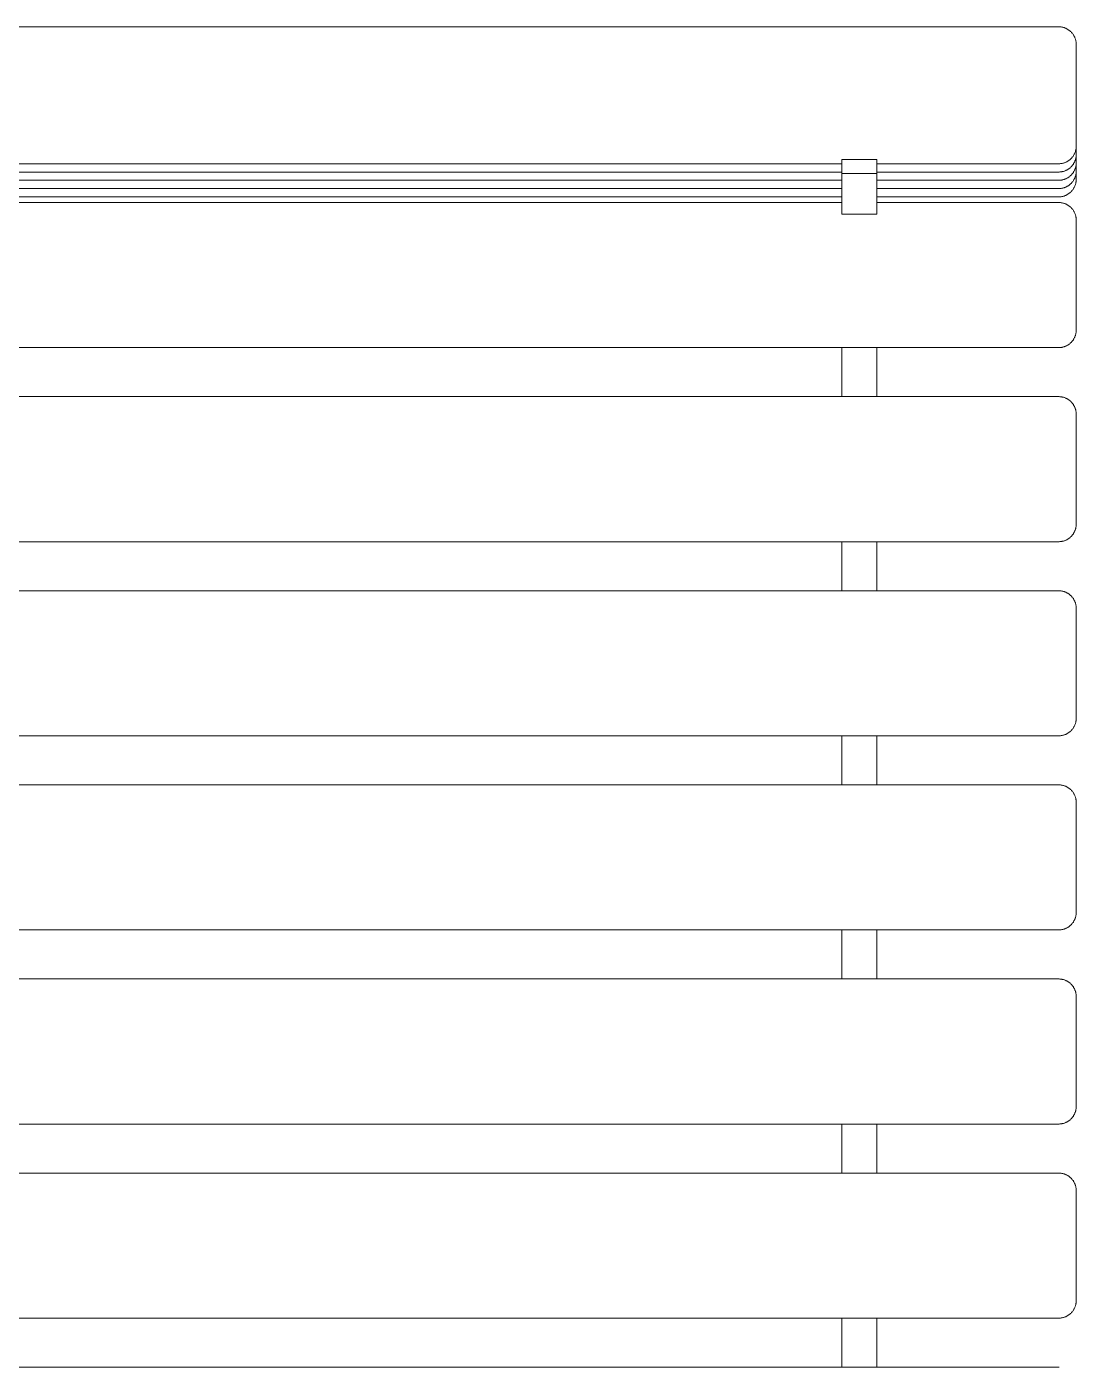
# Model space of a CAD drawing. Header units: inches. Extents: x -6 to 95, y -2 to 61.
# Drawn here: x 9.68 to 21.5, y 44.73 to 59.83 of the extents above; entities that cross this region are included whole.
import ezdxf

# ---------------------------------------------------------------- set-up
doc = ezdxf.new("R2010")
doc.units = ezdxf.units.IN
doc.layers.add('ZANO_R', color=7, linetype='Continuous', lineweight=0)

msp = doc.modelspace()

# ---------------------------------------------------------------- linework, layer by layer
at = {"layer": 'ZANO_R'}
for p, q in [((2.00414, 59.82816), (21.30567, 59.82816)), ((21.30567, 59.82816), (21.31239, 59.82804)), ((21.31239, 59.82804), (21.31911, 59.8277)), ((21.31911, 59.8277), (21.32581, 59.82712)), ((21.32581, 59.82712), (21.33248, 59.82632)), ((21.33248, 59.82632), (21.33913, 59.82529)), ((21.33913, 59.82529), (21.34574, 59.82404)), ((21.34574, 59.82404), (21.3523, 59.82256)), ((21.3523, 59.82256), (21.3588, 59.82085)), ((21.3588, 59.82085), (21.36525, 59.81893)), ((21.36525, 59.81893), (21.37162, 59.81678)), ((21.37162, 59.81678), (21.37792, 59.81442)), ((21.37792, 59.81442), (21.38413, 59.81185)), ((21.38413, 59.81185), (21.39025, 59.80907)), ((21.39025, 59.80907), (21.39628, 59.80607)), ((21.39628, 59.80607), (21.4022, 59.80288)), ((21.4022, 59.80288), (21.408, 59.79948)), ((21.408, 59.79948), (21.41369, 59.79589)), ((21.41369, 59.79589), (21.41925, 59.79211)), ((21.41925, 59.79211), (21.42467, 59.78814)), ((21.42467, 59.78814), (21.42996, 59.78398)), ((21.42996, 59.78398), (21.43511, 59.77965)), ((21.43511, 59.77965), (21.4401, 59.77514)), ((21.4401, 59.77514), (21.44493, 59.77047)), ((21.44493, 59.77047), (21.44961, 59.76563)), ((21.44961, 59.76563), (21.45411, 59.76064)), ((21.45411, 59.76064), (21.45845, 59.7555)), ((21.45845, 59.7555), (21.4626, 59.75021)), ((21.4626, 59.75021), (21.46657, 59.74478)), ((21.46657, 59.74478), (21.47036, 59.73922)), ((21.47036, 59.73922), (21.47395, 59.73354)), ((21.47395, 59.73354), (21.47734, 59.72773)), ((21.47734, 59.72773), (21.48054, 59.72181)), ((21.48054, 59.72181), (21.48353, 59.71579)), ((21.48353, 59.71579), (21.48632, 59.70967)), ((21.48632, 59.70967), (21.48889, 59.70345)), ((21.48889, 59.70345), (21.49125, 59.69716)), ((21.49125, 59.69716), (21.49339, 59.69078)), ((21.49339, 59.69078), (21.49532, 59.68434)), ((21.49532, 59.68434), (21.49702, 59.67783)), ((21.49702, 59.67783), (21.4985, 59.67127)), ((21.4985, 59.67127), (21.49976, 59.66467)), ((21.49976, 59.66467), (21.50079, 59.65802)), ((21.50079, 59.65802), (21.50159, 59.65134)), ((21.50159, 59.65134), (21.50216, 59.64464)), ((21.50216, 59.64464), (21.50251, 59.63793)), ((21.50251, 59.63793), (21.50262, 59.6312)), ((21.50262, 59.6312), (21.50262, 58.52924)), ((21.49532, 58.42953), (21.49339, 58.42308)), ((21.49702, 58.43603), (21.49532, 58.42953)), ((21.4985, 58.44259), (21.49702, 58.43603)), ((21.49976, 58.4492), (21.4985, 58.44259)), ((21.50079, 58.45585), (21.49976, 58.4492)), ((21.50159, 58.46252), (21.50079, 58.45585)), ((21.50216, 58.46923), (21.50159, 58.46252)), ((21.50251, 58.47594), (21.50216, 58.46923)), ((21.50262, 58.48267), (21.50251, 58.47594)), ((21.50262, 58.52924), (21.50262, 58.48267)), ((21.50262, 58.48267), (21.50262, 58.43609)), ((21.50262, 58.43609), (21.50262, 58.38952)), ((18.86343, 58.28571), (4.44637, 58.28571)), ((19.25734, 58.33242), (18.86343, 58.33242)), ((18.86343, 58.175), (18.86343, 58.33242)), ((19.25734, 58.175), (19.25734, 58.33242)), ((21.30567, 58.28571), (19.25734, 58.28571)), ((21.31239, 58.28583), (21.30567, 58.28571)), ((21.31911, 58.28617), (21.31239, 58.28583)), ((21.32581, 58.28674), (21.31911, 58.28617)), ((21.33248, 58.28755), (21.32581, 58.28674)), ((21.33913, 58.28858), (21.33248, 58.28755)), ((21.34574, 58.28983), (21.33913, 58.28858)), ((21.3523, 58.29131), (21.34574, 58.28983)), ((21.3588, 58.29302), (21.3523, 58.29131)), ((21.36525, 58.29494), (21.3588, 58.29302)), ((21.37162, 58.29708), (21.36525, 58.29494)), ((21.37792, 58.29944), (21.37162, 58.29708)), ((21.38413, 58.30202), (21.37792, 58.29944)), ((21.39025, 58.3048), (21.38413, 58.30202)), ((21.39628, 58.30779), (21.39025, 58.3048)), ((21.4022, 58.31099), (21.39628, 58.30779)), ((21.408, 58.31438), (21.4022, 58.31099)), ((21.41369, 58.31798), (21.408, 58.31438)), ((21.41925, 58.32176), (21.41369, 58.31798)), ((21.42467, 58.32573), (21.41925, 58.32176)), ((21.42996, 58.32989), (21.42467, 58.32573)), ((21.43511, 58.33422), (21.42996, 58.32989)), ((21.4401, 58.33872), (21.43511, 58.33422)), ((21.44493, 58.3434), (21.4401, 58.33872)), ((21.44961, 58.34823), (21.44493, 58.3434)), ((21.45411, 58.35323), (21.44961, 58.34823)), ((21.45845, 58.35837), (21.45411, 58.35323)), ((21.4626, 58.36366), (21.45845, 58.35837)), ((21.46657, 58.36909), (21.4626, 58.36366)), ((21.46657, 58.27594), (21.4626, 58.27051)), ((21.47036, 58.37465), (21.46657, 58.36909)), ((21.47036, 58.2815), (21.46657, 58.27594)), ((21.47395, 58.38033), (21.47036, 58.37465)), ((21.47395, 58.28718), (21.47036, 58.2815)), ((21.47734, 58.38614), (21.47395, 58.38033)), ((21.47734, 58.29299), (21.47395, 58.28718)), ((21.48054, 58.39205), (21.47734, 58.38614)), ((21.48054, 58.2989), (21.47734, 58.29299)), ((21.48353, 58.39808), (21.48054, 58.39205)), ((21.48353, 58.30493), (21.48054, 58.2989)), ((21.48632, 58.4042), (21.48353, 58.39808)), ((21.48632, 58.31105), (21.48353, 58.30493)), ((21.48889, 58.41041), (21.48632, 58.4042)), ((21.48889, 58.31726), (21.48632, 58.31105)), ((21.49125, 58.41671), (21.48889, 58.41041)), ((21.49125, 58.32356), (21.48889, 58.31726)), ((21.49339, 58.42308), (21.49125, 58.41671)), ((21.49339, 58.32994), (21.49125, 58.32356)), ((21.49532, 58.33638), (21.49339, 58.32994)), ((21.49702, 58.34288), (21.49532, 58.33638)), ((21.4985, 58.34945), (21.49702, 58.34288)), ((21.49976, 58.35605), (21.4985, 58.34945)), ((21.50079, 58.3627), (21.49976, 58.35605)), ((21.50159, 58.36938), (21.50079, 58.3627)), ((21.50159, 58.27623), (21.50079, 58.26955)), ((21.50216, 58.37608), (21.50159, 58.36938)), ((21.50216, 58.28293), (21.50159, 58.27623)), ((21.50251, 58.38279), (21.50216, 58.37608)), ((21.50251, 58.28964), (21.50216, 58.28293)), ((21.50262, 58.38952), (21.50251, 58.38279)), ((21.50262, 58.29637), (21.50251, 58.28964)), ((21.50262, 58.38952), (21.50262, 58.34294)), ((21.50262, 58.34294), (21.50262, 58.29637)), ((21.50262, 58.29637), (21.50262, 58.24979)), ((18.86343, 58.19256), (4.44637, 58.19256)), ((18.86343, 57.71932), (18.86343, 58.175)), ((18.86343, 58.175), (19.25734, 58.175)), ((21.30567, 58.19256), (19.25734, 58.19256)), ((19.25734, 57.71932), (19.25734, 58.175)), ((21.31239, 58.19268), (21.30567, 58.19256)), ((21.31911, 58.19302), (21.31239, 58.19268)), ((21.32581, 58.19359), (21.31911, 58.19302)), ((21.33248, 58.1944), (21.32581, 58.19359)), ((21.33913, 58.19543), (21.33248, 58.1944)), ((21.34574, 58.19668), (21.33913, 58.19543)), ((21.3523, 58.19816), (21.34574, 58.19668)), ((21.3588, 58.19987), (21.3523, 58.19816)), ((21.36525, 58.20179), (21.3588, 58.19987)), ((21.37162, 58.20393), (21.36525, 58.20179)), ((21.37792, 58.20629), (21.37162, 58.20393)), ((21.38413, 58.20887), (21.37792, 58.20629)), ((21.39025, 58.21165), (21.38413, 58.20887)), ((21.39628, 58.21464), (21.39025, 58.21165)), ((21.4022, 58.21784), (21.39628, 58.21464)), ((21.4022, 58.12469), (21.39628, 58.12149)), ((21.408, 58.22124), (21.4022, 58.21784)), ((21.408, 58.12809), (21.4022, 58.12469)), ((21.41369, 58.22483), (21.408, 58.22124)), ((21.41369, 58.13168), (21.408, 58.12809)), ((21.41925, 58.22861), (21.41369, 58.22483)), ((21.41925, 58.13546), (21.41369, 58.13168)), ((21.42467, 58.23258), (21.41925, 58.22861)), ((21.42467, 58.13943), (21.41925, 58.13546)), ((21.42996, 58.23674), (21.42467, 58.23258)), ((21.42996, 58.14359), (21.42467, 58.13943)), ((21.43511, 58.24107), (21.42996, 58.23674)), ((21.43511, 58.14792), (21.42996, 58.14359)), ((21.4401, 58.24558), (21.43511, 58.24107)), ((21.4401, 58.15243), (21.43511, 58.14792)), ((21.44493, 58.25025), (21.4401, 58.24558)), ((21.44493, 58.1571), (21.4401, 58.15243)), ((21.44961, 58.25508), (21.44493, 58.25025)), ((21.44961, 58.16194), (21.44493, 58.1571)), ((21.45411, 58.26008), (21.44961, 58.25508)), ((21.45411, 58.16693), (21.44961, 58.16194)), ((21.45845, 58.26522), (21.45411, 58.26008)), ((21.45845, 58.17207), (21.45411, 58.16693)), ((21.4626, 58.27051), (21.45845, 58.26522)), ((21.4626, 58.17736), (21.45845, 58.17207)), ((21.46657, 58.18279), (21.4626, 58.17736)), ((21.47036, 58.18835), (21.46657, 58.18279)), ((21.47395, 58.19403), (21.47036, 58.18835)), ((21.47734, 58.19984), (21.47395, 58.19403)), ((21.48054, 58.20576), (21.47734, 58.19984)), ((21.48353, 58.21178), (21.48054, 58.20576)), ((21.48632, 58.2179), (21.48353, 58.21178)), ((21.48632, 58.12475), (21.48353, 58.11863)), ((21.48889, 58.22411), (21.48632, 58.2179)), ((21.48889, 58.13097), (21.48632, 58.12475)), ((21.49125, 58.23041), (21.48889, 58.22411)), ((21.49125, 58.13726), (21.48889, 58.13097)), ((21.49339, 58.23679), (21.49125, 58.23041)), ((21.49339, 58.14364), (21.49125, 58.13726)), ((21.49532, 58.24323), (21.49339, 58.23679)), ((21.49532, 58.15008), (21.49339, 58.14364)), ((21.49702, 58.24974), (21.49532, 58.24323)), ((21.49702, 58.15659), (21.49532, 58.15008)), ((21.4985, 58.2563), (21.49702, 58.24974)), ((21.4985, 58.16315), (21.49702, 58.15659)), ((21.49976, 58.2629), (21.4985, 58.2563)), ((21.49976, 58.16975), (21.4985, 58.16315)), ((21.50079, 58.26955), (21.49976, 58.2629)), ((21.50079, 58.1764), (21.49976, 58.16975)), ((21.50159, 58.18308), (21.50079, 58.1764)), ((21.50216, 58.18978), (21.50159, 58.18308)), ((21.50251, 58.19649), (21.50216, 58.18978)), ((21.50262, 58.20322), (21.50251, 58.19649)), ((21.50262, 58.24979), (21.50262, 58.20322)), ((21.50262, 58.20322), (21.50262, 58.15664)), ((21.50262, 58.15664), (21.50262, 58.11007)), ((18.86343, 58.09941), (4.44637, 58.09941)), ((18.86343, 58.00626), (4.44637, 58.00626)), ((21.30567, 58.09941), (19.25734, 58.09941)), ((21.30567, 58.00626), (19.25734, 58.00626)), ((21.31239, 58.09953), (21.30567, 58.09941)), ((21.31239, 58.00638), (21.30567, 58.00626)), ((21.31911, 58.09987), (21.31239, 58.09953)), ((21.31911, 58.00672), (21.31239, 58.00638)), ((21.32581, 58.10045), (21.31911, 58.09987)), ((21.32581, 58.0073), (21.31911, 58.00672)), ((21.33248, 58.10125), (21.32581, 58.10045)), ((21.33248, 58.0081), (21.32581, 58.0073)), ((21.33913, 58.10228), (21.33248, 58.10125)), ((21.33913, 58.00913), (21.33248, 58.0081)), ((21.34574, 58.10353), (21.33913, 58.10228)), ((21.34574, 58.01038), (21.33913, 58.00913)), ((21.3523, 58.10501), (21.34574, 58.10353)), ((21.3523, 58.01186), (21.34574, 58.01038)), ((21.3588, 58.10672), (21.3523, 58.10501)), ((21.3588, 58.01357), (21.3523, 58.01186)), ((21.36525, 58.10864), (21.3588, 58.10672)), ((21.36525, 58.01549), (21.3588, 58.01357)), ((21.37162, 58.11079), (21.36525, 58.10864)), ((21.37162, 58.01764), (21.36525, 58.01549)), ((21.37792, 58.11315), (21.37162, 58.11079)), ((21.37792, 58.02), (21.37162, 58.01764)), ((21.38413, 58.11572), (21.37792, 58.11315)), ((21.38413, 58.02257), (21.37792, 58.02)), ((21.39025, 58.1185), (21.38413, 58.11572)), ((21.39025, 58.02535), (21.38413, 58.02257)), ((21.39628, 58.12149), (21.39025, 58.1185)), ((21.39628, 58.02835), (21.39025, 58.02535)), ((21.4022, 58.03154), (21.39628, 58.02835)), ((21.408, 58.03494), (21.4022, 58.03154)), ((21.41369, 58.03853), (21.408, 58.03494)), ((21.41925, 58.04231), (21.41369, 58.03853)), ((21.42467, 58.04628), (21.41925, 58.04231)), ((21.42996, 58.05044), (21.42467, 58.04628)), ((21.43511, 58.05477), (21.42996, 58.05044)), ((21.4401, 58.05928), (21.43511, 58.05477)), ((21.44493, 58.06395), (21.4401, 58.05928)), ((21.44961, 58.06879), (21.44493, 58.06395)), ((21.44961, 57.97564), (21.44493, 57.9708)), ((21.45411, 58.07378), (21.44961, 58.06879)), ((21.45411, 57.98063), (21.44961, 57.97564)), ((21.45845, 58.07892), (21.45411, 58.07378)), ((21.45845, 57.98577), (21.45411, 57.98063)), ((21.4626, 58.08421), (21.45845, 58.07892)), ((21.4626, 57.99106), (21.45845, 57.98577)), ((21.46657, 58.08964), (21.4626, 58.08421)), ((21.46657, 57.99649), (21.4626, 57.99106)), ((21.47036, 58.0952), (21.46657, 58.08964)), ((21.47036, 58.00205), (21.46657, 57.99649)), ((21.47395, 58.10088), (21.47036, 58.0952)), ((21.47395, 58.00774), (21.47036, 58.00205)), ((21.47734, 58.10669), (21.47395, 58.10088)), ((21.47734, 58.01354), (21.47395, 58.00774)), ((21.48054, 58.11261), (21.47734, 58.10669)), ((21.48054, 58.01946), (21.47734, 58.01354)), ((21.48353, 58.11863), (21.48054, 58.11261)), ((21.48353, 58.02548), (21.48054, 58.01946)), ((21.48632, 58.0316), (21.48353, 58.02548)), ((21.48889, 58.03782), (21.48632, 58.0316)), ((21.49125, 58.04411), (21.48889, 58.03782)), ((21.49339, 58.05049), (21.49125, 58.04411)), ((21.49532, 58.05693), (21.49339, 58.05049)), ((21.49702, 58.06344), (21.49532, 58.05693)), ((21.4985, 58.07), (21.49702, 58.06344)), ((21.49976, 58.0766), (21.4985, 58.07)), ((21.50079, 58.08325), (21.49976, 58.0766)), ((21.50159, 58.08993), (21.50079, 58.08325)), ((21.50216, 58.09663), (21.50159, 58.08993)), ((21.50251, 58.10335), (21.50216, 58.09663)), ((21.50262, 58.11007), (21.50251, 58.10335)), ((18.86343, 57.91312), (4.44637, 57.91312)), ((4.44637, 57.8488), (18.86343, 57.8488)), ((21.30567, 57.91312), (19.25734, 57.91312)), ((19.25734, 57.8488), (21.30567, 57.8488)), ((21.31239, 57.91323), (21.30567, 57.91312)), ((21.30567, 57.8488), (21.31239, 57.84868)), ((21.31911, 57.91357), (21.31239, 57.91323)), ((21.31239, 57.84868), (21.31911, 57.84834)), ((21.32581, 57.91415), (21.31911, 57.91357)), ((21.31911, 57.84834), (21.32581, 57.84777)), ((21.33248, 57.91495), (21.32581, 57.91415)), ((21.32581, 57.84777), (21.33248, 57.84696)), ((21.33913, 57.91598), (21.33248, 57.91495)), ((21.33248, 57.84696), (21.33913, 57.84593)), ((21.34574, 57.91723), (21.33913, 57.91598)), ((21.33913, 57.84593), (21.34574, 57.84468)), ((21.3523, 57.91872), (21.34574, 57.91723)), ((21.34574, 57.84468), (21.3523, 57.8432)), ((21.3588, 57.92042), (21.3523, 57.91872)), ((21.3523, 57.8432), (21.3588, 57.84149)), ((21.36525, 57.92234), (21.3588, 57.92042)), ((21.3588, 57.84149), (21.36525, 57.83957)), ((21.37162, 57.92449), (21.36525, 57.92234)), ((21.36525, 57.83957), (21.37162, 57.83743)), ((21.37792, 57.92685), (21.37162, 57.92449)), ((21.37162, 57.83743), (21.37792, 57.83507)), ((21.38413, 57.92942), (21.37792, 57.92685)), ((21.37792, 57.83507), (21.38413, 57.83249)), ((21.39025, 57.9322), (21.38413, 57.92942)), ((21.38413, 57.83249), (21.39025, 57.82971)), ((21.39628, 57.9352), (21.39025, 57.9322)), ((21.39025, 57.82971), (21.39628, 57.82672)), ((21.4022, 57.93839), (21.39628, 57.9352)), ((21.39628, 57.82672), (21.4022, 57.82352)), ((21.408, 57.94179), (21.4022, 57.93839)), ((21.4022, 57.82352), (21.408, 57.82013)), ((21.41369, 57.94538), (21.408, 57.94179)), ((21.41925, 57.94916), (21.41369, 57.94538)), ((21.42467, 57.95314), (21.41925, 57.94916)), ((21.42996, 57.95729), (21.42467, 57.95314)), ((21.43511, 57.96162), (21.42996, 57.95729)), ((21.4401, 57.96613), (21.43511, 57.96162)), ((21.44493, 57.9708), (21.4401, 57.96613)), ((18.86343, 57.71932), (19.25734, 57.71932)), ((21.408, 57.82013), (21.41369, 57.81653)), ((21.41369, 57.81653), (21.41925, 57.81275)), ((21.41925, 57.81275), (21.42467, 57.80878)), ((21.42467, 57.80878), (21.42996, 57.80462)), ((21.42996, 57.80462), (21.43511, 57.80029)), ((21.43511, 57.80029), (21.4401, 57.79579)), ((21.4401, 57.79579), (21.44493, 57.79111)), ((21.44493, 57.79111), (21.44961, 57.78628)), ((21.44961, 57.78628), (21.45411, 57.78128)), ((21.45411, 57.78128), (21.45845, 57.77614)), ((21.45845, 57.77614), (21.4626, 57.77085)), ((21.4626, 57.77085), (21.46657, 57.76542)), ((21.46657, 57.76542), (21.47036, 57.75986)), ((21.47036, 57.75986), (21.47395, 57.75418)), ((21.47395, 57.75418), (21.47734, 57.74837)), ((21.47734, 57.74837), (21.48054, 57.74246)), ((21.48054, 57.74246), (21.48353, 57.73643)), ((21.48353, 57.73643), (21.48632, 57.73031)), ((21.48632, 57.73031), (21.48889, 57.7241)), ((21.48889, 57.7241), (21.49125, 57.7178)), ((21.49125, 57.7178), (21.49339, 57.71143)), ((21.49339, 57.71143), (21.49532, 57.70498)), ((21.49532, 57.70498), (21.49702, 57.69848)), ((21.49702, 57.69848), (21.4985, 57.69192)), ((21.4985, 57.69192), (21.49976, 57.68531)), ((21.49976, 57.68531), (21.50079, 57.67866)), ((21.50079, 57.67866), (21.50159, 57.67199)), ((21.50159, 57.67199), (21.50216, 57.66528)), ((21.50216, 57.66528), (21.50251, 57.65857)), ((21.50251, 57.65857), (21.50262, 57.65184)), ((21.50262, 57.65184), (21.50262, 57.50517)), ((21.50262, 57.50517), (21.50262, 56.41202)), ((21.47734, 56.31549), (21.47395, 56.30969)), ((21.48054, 56.32141), (21.47734, 56.31549)), ((21.48353, 56.32743), (21.48054, 56.32141)), ((21.48632, 56.33356), (21.48353, 56.32743)), ((21.48889, 56.33977), (21.48632, 56.33356)), ((21.49125, 56.34607), (21.48889, 56.33977)), ((21.49339, 56.35244), (21.49125, 56.34607)), ((21.49532, 56.35889), (21.49339, 56.35244)), ((21.49702, 56.36539), (21.49532, 56.35889)), ((21.4985, 56.37195), (21.49702, 56.36539)), ((21.49976, 56.37856), (21.4985, 56.37195)), ((21.50079, 56.3852), (21.49976, 56.37856)), ((21.50159, 56.39188), (21.50079, 56.3852)), ((21.50216, 56.39858), (21.50159, 56.39188)), ((21.50251, 56.4053), (21.50216, 56.39858)), ((21.50262, 56.41202), (21.50251, 56.4053)), ((21.30567, 56.21507), (2.00414, 56.21507)), ((18.86343, 55.6625), (18.86343, 56.21507)), ((19.25734, 55.6625), (19.25734, 56.21507)), ((21.31239, 56.21518), (21.30567, 56.21507)), ((21.31911, 56.21553), (21.31239, 56.21518)), ((21.32581, 56.2161), (21.31911, 56.21553)), ((21.33248, 56.2169), (21.32581, 56.2161)), ((21.33913, 56.21793), (21.33248, 56.2169)), ((21.34574, 56.21919), (21.33913, 56.21793)), ((21.3523, 56.22067), (21.34574, 56.21919)), ((21.3588, 56.22237), (21.3523, 56.22067)), ((21.36525, 56.2243), (21.3588, 56.22237)), ((21.37162, 56.22644), (21.36525, 56.2243)), ((21.37792, 56.2288), (21.37162, 56.22644)), ((21.38413, 56.23137), (21.37792, 56.2288)), ((21.39025, 56.23416), (21.38413, 56.23137)), ((21.39628, 56.23715), (21.39025, 56.23416)), ((21.4022, 56.24035), (21.39628, 56.23715)), ((21.408, 56.24374), (21.4022, 56.24035)), ((21.41369, 56.24733), (21.408, 56.24374)), ((21.41925, 56.25112), (21.41369, 56.24733)), ((21.42467, 56.25509), (21.41925, 56.25112)), ((21.42996, 56.25924), (21.42467, 56.25509)), ((21.43511, 56.26358), (21.42996, 56.25924)), ((21.4401, 56.26808), (21.43511, 56.26358)), ((21.44493, 56.27276), (21.4401, 56.26808)), ((21.44961, 56.27759), (21.44493, 56.27276)), ((21.45411, 56.28258), (21.44961, 56.27759)), ((21.45845, 56.28773), (21.45411, 56.28258)), ((21.4626, 56.29302), (21.45845, 56.28773)), ((21.46657, 56.29844), (21.4626, 56.29302)), ((21.47036, 56.304), (21.46657, 56.29844)), ((21.47395, 56.30969), (21.47036, 56.304)), ((2.00414, 55.6625), (21.30567, 55.6625)), ((21.30567, 55.6625), (21.31239, 55.66239)), ((21.31239, 55.66239), (21.31911, 55.66204)), ((21.31911, 55.66204), (21.32581, 55.66147)), ((21.32581, 55.66147), (21.33248, 55.66067)), ((21.33248, 55.66067), (21.33913, 55.65964)), ((21.33913, 55.65964), (21.34574, 55.65838)), ((21.34574, 55.65838), (21.3523, 55.6569)), ((21.3523, 55.6569), (21.3588, 55.6552)), ((21.3588, 55.6552), (21.36525, 55.65327)), ((21.36525, 55.65327), (21.37162, 55.65113)), ((21.37162, 55.65113), (21.37792, 55.64877)), ((21.37792, 55.64877), (21.38413, 55.64619)), ((21.38413, 55.64619), (21.39025, 55.64341)), ((21.39025, 55.64341), (21.39628, 55.64042)), ((21.39628, 55.64042), (21.4022, 55.63722)), ((21.4022, 55.63722), (21.408, 55.63383)), ((21.408, 55.63383), (21.41369, 55.63024)), ((21.41369, 55.63024), (21.41925, 55.62645)), ((21.41925, 55.62645), (21.42467, 55.62248)), ((21.42467, 55.62248), (21.42996, 55.61833)), ((21.42996, 55.61833), (21.43511, 55.61399)), ((21.43511, 55.61399), (21.4401, 55.60949)), ((21.4401, 55.60949), (21.44493, 55.60481)), ((21.44493, 55.60481), (21.44961, 55.59998)), ((21.44961, 55.59998), (21.45411, 55.59499)), ((21.45411, 55.59499), (21.45845, 55.58984)), ((21.45845, 55.58984), (21.4626, 55.58455)), ((21.4626, 55.58455), (21.46657, 55.57913)), ((21.46657, 55.57913), (21.47036, 55.57357)), ((21.47036, 55.57357), (21.47395, 55.56788)), ((21.47395, 55.56788), (21.47734, 55.56208)), ((21.47734, 55.56208), (21.48054, 55.55616)), ((21.48054, 55.55616), (21.48353, 55.55013)), ((21.48353, 55.55013), (21.48632, 55.54401)), ((21.48632, 55.54401), (21.48889, 55.5378)), ((21.48889, 55.5378), (21.49125, 55.5315)), ((21.49125, 55.5315), (21.49339, 55.52513)), ((21.49339, 55.52513), (21.49532, 55.51868)), ((21.49532, 55.51868), (21.49702, 55.51218)), ((21.49702, 55.51218), (21.4985, 55.50562)), ((21.4985, 55.50562), (21.49976, 55.49901)), ((21.49976, 55.49901), (21.50079, 55.49236)), ((21.50079, 55.49236), (21.50159, 55.48569)), ((21.50159, 55.48569), (21.50216, 55.47899)), ((21.50216, 55.47899), (21.50251, 55.47227)), ((21.50251, 55.47227), (21.50262, 55.46555)), ((21.50262, 55.46555), (21.50262, 55.31887)), ((21.50262, 55.31887), (21.50262, 54.22573)), ((21.50159, 54.20558), (21.50079, 54.19891)), ((21.50216, 54.21229), (21.50159, 54.20558)), ((21.50251, 54.219), (21.50216, 54.21229)), ((21.50262, 54.22573), (21.50251, 54.219)), ((21.39628, 54.05085), (21.39025, 54.04786)), ((21.4022, 54.05405), (21.39628, 54.05085)), ((21.408, 54.05744), (21.4022, 54.05405)), ((21.41369, 54.06104), (21.408, 54.05744)), ((21.41925, 54.06482), (21.41369, 54.06104)), ((21.42467, 54.06879), (21.41925, 54.06482)), ((21.42996, 54.07295), (21.42467, 54.06879)), ((21.43511, 54.07728), (21.42996, 54.07295)), ((21.4401, 54.08178), (21.43511, 54.07728)), ((21.44493, 54.08646), (21.4401, 54.08178)), ((21.44961, 54.09129), (21.44493, 54.08646)), ((21.45411, 54.09629), (21.44961, 54.09129)), ((21.45845, 54.10143), (21.45411, 54.09629)), ((21.4626, 54.10672), (21.45845, 54.10143)), ((21.46657, 54.11215), (21.4626, 54.10672)), ((21.47036, 54.11771), (21.46657, 54.11215)), ((21.47395, 54.12339), (21.47036, 54.11771)), ((21.47734, 54.1292), (21.47395, 54.12339)), ((21.48054, 54.13511), (21.47734, 54.1292)), ((21.48353, 54.14114), (21.48054, 54.13511)), ((21.48632, 54.14726), (21.48353, 54.14114)), ((21.48889, 54.15347), (21.48632, 54.14726)), ((21.49125, 54.15977), (21.48889, 54.15347)), ((21.49339, 54.16614), (21.49125, 54.15977)), ((21.49532, 54.17259), (21.49339, 54.16614)), ((21.49702, 54.17909), (21.49532, 54.17259)), ((21.4985, 54.18565), (21.49702, 54.17909)), ((21.49976, 54.19226), (21.4985, 54.18565)), ((21.50079, 54.19891), (21.49976, 54.19226)), ((21.30567, 54.02877), (2.00414, 54.02877)), ((18.86343, 53.4762), (18.86343, 54.02877)), ((19.25734, 53.4762), (19.25734, 54.02877)), ((21.31239, 54.02889), (21.30567, 54.02877)), ((21.31911, 54.02923), (21.31239, 54.02889)), ((21.32581, 54.0298), (21.31911, 54.02923)), ((21.33248, 54.03061), (21.32581, 54.0298)), ((21.33913, 54.03164), (21.33248, 54.03061)), ((21.34574, 54.03289), (21.33913, 54.03164)), ((21.3523, 54.03437), (21.34574, 54.03289)), ((21.3588, 54.03607), (21.3523, 54.03437)), ((21.36525, 54.038), (21.3588, 54.03607)), ((21.37162, 54.04014), (21.36525, 54.038)), ((21.37792, 54.0425), (21.37162, 54.04014)), ((21.38413, 54.04508), (21.37792, 54.0425)), ((21.39025, 54.04786), (21.38413, 54.04508)), ((2.00414, 53.4762), (21.30567, 53.4762)), ((21.30567, 53.4762), (21.31239, 53.47609)), ((21.31239, 53.47609), (21.31911, 53.47574)), ((21.31911, 53.47574), (21.32581, 53.47517)), ((21.32581, 53.47517), (21.33248, 53.47437)), ((21.33248, 53.47437), (21.33913, 53.47334)), ((21.33913, 53.47334), (21.34574, 53.47208)), ((21.34574, 53.47208), (21.3523, 53.4706)), ((21.3523, 53.4706), (21.3588, 53.4689)), ((21.3588, 53.4689), (21.36525, 53.46697)), ((21.36525, 53.46697), (21.37162, 53.46483)), ((21.37162, 53.46483), (21.37792, 53.46247)), ((21.37792, 53.46247), (21.38413, 53.4599)), ((21.38413, 53.4599), (21.39025, 53.45711)), ((21.39025, 53.45711), (21.39628, 53.45412)), ((21.39628, 53.45412), (21.4022, 53.45093)), ((21.4022, 53.45093), (21.408, 53.44753)), ((21.408, 53.44753), (21.41369, 53.44394)), ((21.41369, 53.44394), (21.41925, 53.44015)), ((21.41925, 53.44015), (21.42467, 53.43618)), ((21.42467, 53.43618), (21.42996, 53.43203)), ((21.42996, 53.43203), (21.43511, 53.4277)), ((21.43511, 53.4277), (21.4401, 53.42319)), ((21.4401, 53.42319), (21.44493, 53.41852)), ((21.44493, 53.41852), (21.44961, 53.41368)), ((21.44961, 53.41368), (21.45411, 53.40869)), ((21.45411, 53.40869), (21.45845, 53.40354)), ((21.45845, 53.40354), (21.4626, 53.39826)), ((21.4626, 53.39826), (21.46657, 53.39283)), ((21.46657, 53.39283), (21.47036, 53.38727)), ((21.47036, 53.38727), (21.47395, 53.38158)), ((21.47395, 53.38158), (21.47734, 53.37578)), ((21.47734, 53.37578), (21.48054, 53.36986)), ((21.48054, 53.36986), (21.48353, 53.36384)), ((21.48353, 53.36384), (21.48632, 53.35772)), ((21.48632, 53.35772), (21.48889, 53.3515)), ((21.48889, 53.3515), (21.49125, 53.3452)), ((21.49125, 53.3452), (21.49339, 53.33883)), ((21.49339, 53.33883), (21.49532, 53.33239)), ((21.49532, 53.33239), (21.49702, 53.32588)), ((21.49702, 53.32588), (21.4985, 53.31932)), ((21.4985, 53.31932), (21.49976, 53.31271)), ((21.49976, 53.31271), (21.50079, 53.30607)), ((21.50079, 53.30607), (21.50159, 53.29939)), ((21.50159, 53.29939), (21.50216, 53.29269)), ((21.50216, 53.29269), (21.50251, 53.28597)), ((21.50251, 53.28597), (21.50262, 53.27925)), ((21.50262, 53.27925), (21.50262, 53.13258)), ((21.50262, 53.13258), (21.50262, 52.03943)), ((21.47395, 51.93709), (21.47036, 51.93141)), ((21.47734, 51.9429), (21.47395, 51.93709)), ((21.48054, 51.94882), (21.47734, 51.9429)), ((21.48353, 51.95484), (21.48054, 51.94882)), ((21.48632, 51.96096), (21.48353, 51.95484)), ((21.48889, 51.96717), (21.48632, 51.96096)), ((21.49125, 51.97347), (21.48889, 51.96717)), ((21.49339, 51.97985), (21.49125, 51.97347)), ((21.49532, 51.98629), (21.49339, 51.97985)), ((21.49702, 51.9928), (21.49532, 51.98629)), ((21.4985, 51.99936), (21.49702, 51.9928)), ((21.49976, 52.00596), (21.4985, 51.99936)), ((21.50079, 52.01261), (21.49976, 52.00596)), ((21.50159, 52.01929), (21.50079, 52.01261)), ((21.50216, 52.02599), (21.50159, 52.01929)), ((21.50251, 52.0327), (21.50216, 52.02599)), ((21.50262, 52.03943), (21.50251, 52.0327)), ((21.30567, 51.84247), (2.00414, 51.84247)), ((18.86343, 51.28991), (18.86343, 51.84247)), ((19.25734, 51.28991), (19.25734, 51.84247)), ((21.31239, 51.84259), (21.30567, 51.84247)), ((21.31911, 51.84293), (21.31239, 51.84259)), ((21.32581, 51.84351), (21.31911, 51.84293)), ((21.33248, 51.84431), (21.32581, 51.84351)), ((21.33913, 51.84534), (21.33248, 51.84431)), ((21.34574, 51.84659), (21.33913, 51.84534)), ((21.3523, 51.84807), (21.34574, 51.84659)), ((21.3588, 51.84978), (21.3523, 51.84807)), ((21.36525, 51.8517), (21.3588, 51.84978)), ((21.37162, 51.85385), (21.36525, 51.8517)), ((21.37792, 51.85621), (21.37162, 51.85385)), ((21.38413, 51.85878), (21.37792, 51.85621)), ((21.39025, 51.86156), (21.38413, 51.85878)), ((21.39628, 51.86456), (21.39025, 51.86156)), ((21.4022, 51.86775), (21.39628, 51.86456)), ((21.408, 51.87115), (21.4022, 51.86775)), ((21.41369, 51.87474), (21.408, 51.87115)), ((21.41925, 51.87852), (21.41369, 51.87474)), ((21.42467, 51.88249), (21.41925, 51.87852)), ((21.42996, 51.88665), (21.42467, 51.88249)), ((21.43511, 51.89098), (21.42996, 51.88665)), ((21.4401, 51.89549), (21.43511, 51.89098)), ((21.44493, 51.90016), (21.4401, 51.89549)), ((21.44961, 51.905), (21.44493, 51.90016)), ((21.45411, 51.90999), (21.44961, 51.905)), ((21.45845, 51.91513), (21.45411, 51.90999)), ((21.4626, 51.92042), (21.45845, 51.91513)), ((21.46657, 51.92585), (21.4626, 51.92042)), ((21.47036, 51.93141), (21.46657, 51.92585)), ((2.00414, 51.28991), (21.30567, 51.28991)), ((21.30567, 51.28991), (21.31239, 51.28979)), ((21.31239, 51.28979), (21.31911, 51.28945)), ((21.31911, 51.28945), (21.32581, 51.28887)), ((21.32581, 51.28887), (21.33248, 51.28807)), ((21.33248, 51.28807), (21.33913, 51.28704)), ((21.33913, 51.28704), (21.34574, 51.28579)), ((21.34574, 51.28579), (21.3523, 51.28431)), ((21.3523, 51.28431), (21.3588, 51.2826)), ((21.3588, 51.2826), (21.36525, 51.28068)), ((21.36525, 51.28068), (21.37162, 51.27853)), ((21.37162, 51.27853), (21.37792, 51.27617)), ((21.37792, 51.27617), (21.38413, 51.2736)), ((21.38413, 51.2736), (21.39025, 51.27082)), ((21.39025, 51.27082), (21.39628, 51.26782)), ((21.39628, 51.26782), (21.4022, 51.26463)), ((21.4022, 51.26463), (21.408, 51.26123)), ((21.408, 51.26123), (21.41369, 51.25764)), ((21.41369, 51.25764), (21.41925, 51.25386)), ((21.41925, 51.25386), (21.42467, 51.24989)), ((21.42467, 51.24989), (21.42996, 51.24573)), ((21.42996, 51.24573), (21.43511, 51.2414)), ((21.43511, 51.2414), (21.4401, 51.23689)), ((21.4401, 51.23689), (21.44493, 51.23222)), ((21.44493, 51.23222), (21.44961, 51.22738)), ((21.44961, 51.22738), (21.45411, 51.22239)), ((21.45411, 51.22239), (21.45845, 51.21725)), ((21.45845, 51.21725), (21.4626, 51.21196)), ((21.4626, 51.21196), (21.46657, 51.20653)), ((21.46657, 51.20653), (21.47036, 51.20097)), ((21.47036, 51.20097), (21.47395, 51.19529)), ((21.47395, 51.19529), (21.47734, 51.18948)), ((21.47734, 51.18948), (21.48054, 51.18356)), ((21.48054, 51.18356), (21.48353, 51.17754)), ((21.48353, 51.17754), (21.48632, 51.17142)), ((21.48632, 51.17142), (21.48889, 51.1652)), ((21.48889, 51.1652), (21.49125, 51.15891)), ((21.49125, 51.15891), (21.49339, 51.15253)), ((21.49339, 51.15253), (21.49532, 51.14609)), ((21.49532, 51.14609), (21.49702, 51.13958)), ((21.49702, 51.13958), (21.4985, 51.13302)), ((21.4985, 51.13302), (21.49976, 51.12642)), ((21.49976, 51.12642), (21.50079, 51.11977)), ((21.50079, 51.11977), (21.50159, 51.11309)), ((21.50159, 51.11309), (21.50216, 51.10639)), ((21.50216, 51.10639), (21.50251, 51.09968)), ((21.50251, 51.09968), (21.50262, 51.09295)), ((21.50262, 51.09295), (21.50262, 50.94628)), ((21.50262, 50.94628), (21.50262, 49.85313)), ((21.50079, 49.82631), (21.49976, 49.81967)), ((21.50159, 49.83299), (21.50079, 49.82631)), ((21.50216, 49.83969), (21.50159, 49.83299)), ((21.50251, 49.84641), (21.50216, 49.83969)), ((21.50262, 49.85313), (21.50251, 49.84641)), ((21.37792, 49.66991), (21.37162, 49.66755)), ((21.38413, 49.67248), (21.37792, 49.66991)), ((21.39025, 49.67527), (21.38413, 49.67248)), ((21.39628, 49.67826), (21.39025, 49.67527)), ((21.4022, 49.68145), (21.39628, 49.67826)), ((21.408, 49.68485), (21.4022, 49.68145)), ((21.41369, 49.68844), (21.408, 49.68485)), ((21.41925, 49.69222), (21.41369, 49.68844)), ((21.42467, 49.6962), (21.41925, 49.69222)), ((21.42996, 49.70035), (21.42467, 49.6962)), ((21.43511, 49.70468), (21.42996, 49.70035)), ((21.4401, 49.70919), (21.43511, 49.70468)), ((21.44493, 49.71386), (21.4401, 49.70919)), ((21.44961, 49.7187), (21.44493, 49.71386)), ((21.45411, 49.72369), (21.44961, 49.7187)), ((21.45845, 49.72883), (21.45411, 49.72369)), ((21.4626, 49.73412), (21.45845, 49.72883)), ((21.46657, 49.73955), (21.4626, 49.73412)), ((21.47036, 49.74511), (21.46657, 49.73955)), ((21.47395, 49.7508), (21.47036, 49.74511)), ((21.47734, 49.7566), (21.47395, 49.7508)), ((21.48054, 49.76252), (21.47734, 49.7566)), ((21.48353, 49.76854), (21.48054, 49.76252)), ((21.48632, 49.77466), (21.48353, 49.76854)), ((21.48889, 49.78088), (21.48632, 49.77466)), ((21.49125, 49.78717), (21.48889, 49.78088)), ((21.49339, 49.79355), (21.49125, 49.78717)), ((21.49532, 49.79999), (21.49339, 49.79355)), ((21.49702, 49.8065), (21.49532, 49.79999)), ((21.4985, 49.81306), (21.49702, 49.8065)), ((21.49976, 49.81967), (21.4985, 49.81306)), ((21.30567, 49.65618), (2.00414, 49.65618)), ((18.86343, 49.10361), (18.86343, 49.65618)), ((19.25734, 49.10361), (19.25734, 49.65618)), ((21.31239, 49.65629), (21.30567, 49.65618)), ((21.31911, 49.65664), (21.31239, 49.65629)), ((21.32581, 49.65721), (21.31911, 49.65664)), ((21.33248, 49.65801), (21.32581, 49.65721)), ((21.33913, 49.65904), (21.33248, 49.65801)), ((21.34574, 49.6603), (21.33913, 49.65904)), ((21.3523, 49.66178), (21.34574, 49.6603)), ((21.3588, 49.66348), (21.3523, 49.66178)), ((21.36525, 49.6654), (21.3588, 49.66348)), ((21.37162, 49.66755), (21.36525, 49.6654)), ((2.00414, 49.10361), (21.30567, 49.10361)), ((21.30567, 49.10361), (21.31239, 49.10349)), ((21.31239, 49.10349), (21.31911, 49.10315)), ((21.31911, 49.10315), (21.32581, 49.10258)), ((21.32581, 49.10258), (21.33248, 49.10177)), ((21.33248, 49.10177), (21.33913, 49.10074)), ((21.33913, 49.10074), (21.34574, 49.09949)), ((21.34574, 49.09949), (21.3523, 49.09801)), ((21.3523, 49.09801), (21.3588, 49.0963)), ((21.3588, 49.0963), (21.36525, 49.09438)), ((21.36525, 49.09438), (21.37162, 49.09224)), ((21.37162, 49.09224), (21.37792, 49.08988)), ((21.37792, 49.08988), (21.38413, 49.0873)), ((21.38413, 49.0873), (21.39025, 49.08452)), ((21.39025, 49.08452), (21.39628, 49.08153)), ((21.39628, 49.08153), (21.4022, 49.07833)), ((21.4022, 49.07833), (21.408, 49.07493)), ((21.408, 49.07493), (21.41369, 49.07134)), ((21.41369, 49.07134), (21.41925, 49.06756)), ((21.41925, 49.06756), (21.42467, 49.06359)), ((21.42467, 49.06359), (21.42996, 49.05943)), ((21.42996, 49.05943), (21.43511, 49.0551)), ((21.43511, 49.0551), (21.4401, 49.05059)), ((21.4401, 49.05059), (21.44493, 49.04592)), ((21.44493, 49.04592), (21.44961, 49.04109)), ((21.44961, 49.04109), (21.45411, 49.03609)), ((21.45411, 49.03609), (21.45845, 49.03095)), ((21.45845, 49.03095), (21.4626, 49.02566)), ((21.4626, 49.02566), (21.46657, 49.02023)), ((21.46657, 49.02023), (21.47036, 49.01467)), ((21.47036, 49.01467), (21.47395, 49.00899)), ((21.47395, 49.00899), (21.47734, 49.00318)), ((21.47734, 49.00318), (21.48054, 48.99727)), ((21.48054, 48.99727), (21.48353, 48.99124)), ((21.48353, 48.99124), (21.48632, 48.98512)), ((21.48632, 48.98512), (21.48889, 48.97891)), ((21.48889, 48.97891), (21.49125, 48.97261)), ((21.49125, 48.97261), (21.49339, 48.96623)), ((21.49339, 48.96623), (21.49532, 48.95979)), ((21.49532, 48.95979), (21.49702, 48.95329)), ((21.49702, 48.95329), (21.4985, 48.94672)), ((21.4985, 48.94672), (21.49976, 48.94012)), ((21.49976, 48.94012), (21.50079, 48.93347)), ((21.50079, 48.93347), (21.50159, 48.92679)), ((21.50159, 48.92679), (21.50216, 48.92009)), ((21.50216, 48.92009), (21.50251, 48.91338)), ((21.50251, 48.91338), (21.50262, 48.90665)), ((21.50262, 48.90665), (21.50262, 48.75998)), ((21.50262, 48.75998), (21.50262, 47.66683)), ((21.47036, 47.55881), (21.46657, 47.55325)), ((21.47395, 47.5645), (21.47036, 47.55881)), ((21.47734, 47.5703), (21.47395, 47.5645)), ((21.48054, 47.57622), (21.47734, 47.5703)), ((21.48353, 47.58224), (21.48054, 47.57622)), ((21.48632, 47.58837), (21.48353, 47.58224)), ((21.48889, 47.59458), (21.48632, 47.58837)), ((21.49125, 47.60088), (21.48889, 47.59458)), ((21.49339, 47.60725), (21.49125, 47.60088)), ((21.49532, 47.6137), (21.49339, 47.60725)), ((21.49702, 47.6202), (21.49532, 47.6137)), ((21.4985, 47.62676), (21.49702, 47.6202)), ((21.49976, 47.63337), (21.4985, 47.62676)), ((21.50079, 47.64001), (21.49976, 47.63337)), ((21.50159, 47.64669), (21.50079, 47.64001)), ((21.50216, 47.65339), (21.50159, 47.64669)), ((21.50251, 47.66011), (21.50216, 47.65339)), ((21.50262, 47.66683), (21.50251, 47.66011)), ((21.30567, 47.46988), (2.00414, 47.46988)), ((18.86343, 46.91731), (18.86343, 47.46988)), ((19.25734, 46.91731), (19.25734, 47.46988)), ((21.31239, 47.46999), (21.30567, 47.46988)), ((21.31911, 47.47034), (21.31239, 47.46999)), ((21.32581, 47.47091), (21.31911, 47.47034)), ((21.33248, 47.47171), (21.32581, 47.47091)), ((21.33913, 47.47274), (21.33248, 47.47171)), ((21.34574, 47.474), (21.33913, 47.47274)), ((21.3523, 47.47548), (21.34574, 47.474)), ((21.3588, 47.47718), (21.3523, 47.47548)), ((21.36525, 47.47911), (21.3588, 47.47718)), ((21.37162, 47.48125), (21.36525, 47.47911)), ((21.37792, 47.48361), (21.37162, 47.48125)), ((21.38413, 47.48618), (21.37792, 47.48361)), ((21.39025, 47.48897), (21.38413, 47.48618)), ((21.39628, 47.49196), (21.39025, 47.48897)), ((21.4022, 47.49516), (21.39628, 47.49196)), ((21.408, 47.49855), (21.4022, 47.49516)), ((21.41369, 47.50214), (21.408, 47.49855)), ((21.41925, 47.50593), (21.41369, 47.50214)), ((21.42467, 47.5099), (21.41925, 47.50593)), ((21.42996, 47.51405), (21.42467, 47.5099)), ((21.43511, 47.51839), (21.42996, 47.51405)), ((21.4401, 47.52289), (21.43511, 47.51839)), ((21.44493, 47.52757), (21.4401, 47.52289)), ((21.44961, 47.5324), (21.44493, 47.52757)), ((21.45411, 47.53739), (21.44961, 47.5324)), ((21.45845, 47.54254), (21.45411, 47.53739)), ((21.4626, 47.54783), (21.45845, 47.54254)), ((21.46657, 47.55325), (21.4626, 47.54783)), ((2.00414, 46.91731), (21.30567, 46.91731)), ((21.30567, 46.91731), (21.31239, 46.9172)), ((21.31239, 46.9172), (21.31911, 46.91685)), ((21.31911, 46.91685), (21.32581, 46.91628)), ((21.32581, 46.91628), (21.33248, 46.91548)), ((21.33248, 46.91548), (21.33913, 46.91445)), ((21.33913, 46.91445), (21.34574, 46.91319)), ((21.34574, 46.91319), (21.3523, 46.91171)), ((21.3523, 46.91171), (21.3588, 46.91001)), ((21.3588, 46.91001), (21.36525, 46.90808)), ((21.36525, 46.90808), (21.37162, 46.90594)), ((21.37162, 46.90594), (21.37792, 46.90358)), ((21.37792, 46.90358), (21.38413, 46.901)), ((21.38413, 46.901), (21.39025, 46.89822)), ((21.39025, 46.89822), (21.39628, 46.89523)), ((21.39628, 46.89523), (21.4022, 46.89203)), ((21.4022, 46.89203), (21.408, 46.88864)), ((21.408, 46.88864), (21.41369, 46.88505)), ((21.41369, 46.88505), (21.41925, 46.88126)), ((21.41925, 46.88126), (21.42467, 46.87729)), ((21.42467, 46.87729), (21.42996, 46.87314)), ((21.42996, 46.87314), (21.43511, 46.8688)), ((21.43511, 46.8688), (21.4401, 46.8643)), ((21.4401, 46.8643), (21.44493, 46.85962)), ((21.44493, 46.85962), (21.44961, 46.85479)), ((21.44961, 46.85479), (21.45411, 46.84979)), ((21.45411, 46.84979), (21.45845, 46.84465)), ((21.45845, 46.84465), (21.4626, 46.83936)), ((21.4626, 46.83936), (21.46657, 46.83394)), ((21.46657, 46.83394), (21.47036, 46.82838)), ((21.47036, 46.82838), (21.47395, 46.82269)), ((21.47395, 46.82269), (21.47734, 46.81689)), ((21.47734, 46.81689), (21.48054, 46.81097)), ((21.48054, 46.81097), (21.48353, 46.80494)), ((21.48353, 46.80494), (21.48632, 46.79882)), ((21.48632, 46.79882), (21.48889, 46.79261)), ((21.48889, 46.79261), (21.49125, 46.78631)), ((21.49125, 46.78631), (21.49339, 46.77994)), ((21.49339, 46.77994), (21.49532, 46.77349)), ((21.49532, 46.77349), (21.49702, 46.76699)), ((21.49702, 46.76699), (21.4985, 46.76043)), ((21.4985, 46.76043), (21.49976, 46.75382)), ((21.49976, 46.75382), (21.50079, 46.74717)), ((21.50079, 46.74717), (21.50159, 46.7405)), ((21.50159, 46.7405), (21.50216, 46.7338)), ((21.50216, 46.7338), (21.50251, 46.72708)), ((21.50251, 46.72708), (21.50262, 46.72036)), ((21.50262, 46.72036), (21.50262, 46.57368)), ((21.50262, 46.57368), (21.50262, 45.48054)), ((21.49976, 45.44707), (21.4985, 45.44046)), ((21.50079, 45.45372), (21.49976, 45.44707)), ((21.50159, 45.46039), (21.50079, 45.45372)), ((21.50216, 45.46709), (21.50159, 45.46039)), ((21.50251, 45.47381), (21.50216, 45.46709)), ((21.50262, 45.48054), (21.50251, 45.47381)), ((21.36525, 45.29281), (21.3588, 45.29088)), ((21.37162, 45.29495), (21.36525, 45.29281)), ((21.37792, 45.29731), (21.37162, 45.29495)), ((21.38413, 45.29989), (21.37792, 45.29731)), ((21.39025, 45.30267), (21.38413, 45.29989)), ((21.39628, 45.30566), (21.39025, 45.30267)), ((21.4022, 45.30886), (21.39628, 45.30566)), ((21.408, 45.31225), (21.4022, 45.30886)), ((21.41369, 45.31585), (21.408, 45.31225)), ((21.41925, 45.31963), (21.41369, 45.31585)), ((21.42467, 45.3236), (21.41925, 45.31963)), ((21.42996, 45.32776), (21.42467, 45.3236)), ((21.43511, 45.33209), (21.42996, 45.32776)), ((21.4401, 45.33659), (21.43511, 45.33209)), ((21.44493, 45.34127), (21.4401, 45.33659)), ((21.44961, 45.3461), (21.44493, 45.34127)), ((21.45411, 45.3511), (21.44961, 45.3461)), ((21.45845, 45.35624), (21.45411, 45.3511)), ((21.4626, 45.36153), (21.45845, 45.35624)), ((21.46657, 45.36696), (21.4626, 45.36153)), ((21.47036, 45.37252), (21.46657, 45.36696)), ((21.47395, 45.3782), (21.47036, 45.37252)), ((21.47734, 45.38401), (21.47395, 45.3782)), ((21.48054, 45.38992), (21.47734, 45.38401)), ((21.48353, 45.39595), (21.48054, 45.38992)), ((21.48632, 45.40207), (21.48353, 45.39595)), ((21.48889, 45.40828), (21.48632, 45.40207)), ((21.49125, 45.41458), (21.48889, 45.40828)), ((21.49339, 45.42095), (21.49125, 45.41458)), ((21.49532, 45.4274), (21.49339, 45.42095)), ((21.49702, 45.4339), (21.49532, 45.4274)), ((21.4985, 45.44046), (21.49702, 45.4339)), ((21.30567, 45.28358), (2.00414, 45.28358)), ((18.86343, 44.73101), (18.86343, 45.28358)), ((19.25734, 44.73101), (19.25734, 45.28358)), ((21.31239, 45.2837), (21.30567, 45.28358)), ((21.31911, 45.28404), (21.31239, 45.2837)), ((21.32581, 45.28461), (21.31911, 45.28404)), ((21.33248, 45.28542), (21.32581, 45.28461)), ((21.33913, 45.28644), (21.33248, 45.28542)), ((21.34574, 45.2877), (21.33913, 45.28644)), ((21.3523, 45.28918), (21.34574, 45.2877)), ((21.3588, 45.29088), (21.3523, 45.28918)), ((2.00414, 44.73101), (21.30567, 44.73101)), ((21.30567, 44.73101), (21.31239, 44.7309))]:
    msp.add_line(p, q, dxfattribs=at)

doc.saveas('drawing.dxf')
